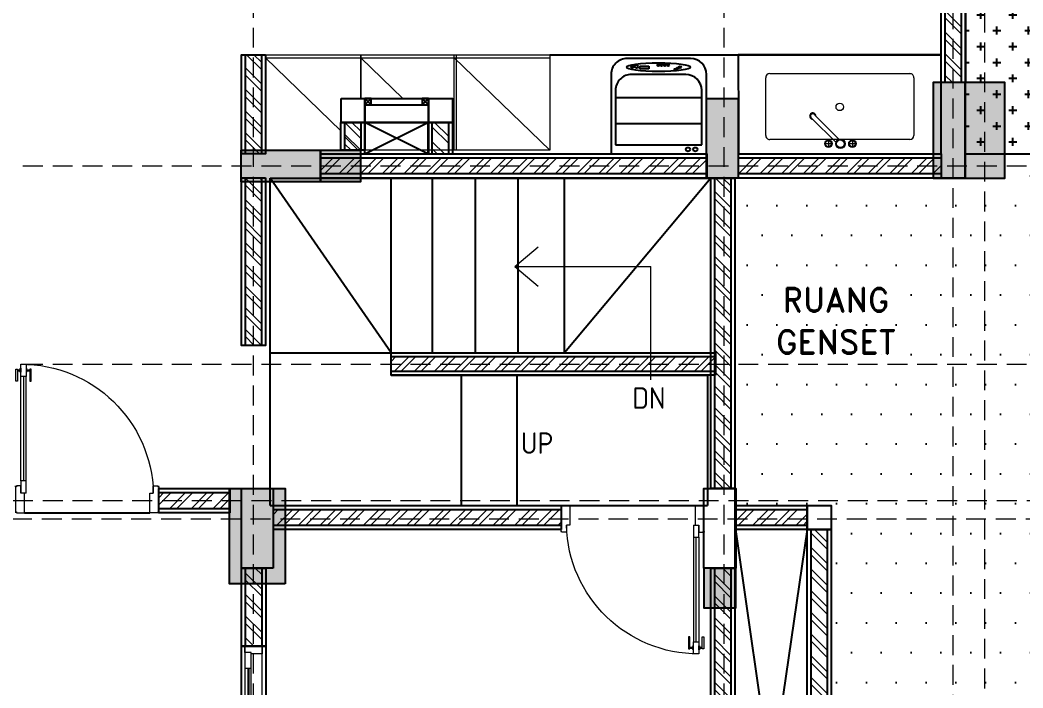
# Model space of a CAD drawing. Header units: millimetres. Extents: x 18 to 174501, y 22 to 24571.
# Drawn here: x 11782 to 18089, y 11965 to 16167 of the extents above; entities that cross this region are included whole.
import ezdxf
from ezdxf.enums import TextEntityAlignment as Align

# ---------------------------------------------------------------- set-up
doc = ezdxf.new("R2010")
doc.units = ezdxf.units.MM
doc.header["$MEASUREMENT"] = 0
for name, pattern in [('DASHED2', [0.375, 0.25, -0.125]), ('HIDDEN2', [0.1875, 0.125, -0.0625]), ('SLD-Solid', [0])]:
    doc.linetypes.add(name, pattern=pattern)
for name, color, linetype, lineweight in [('8', 8, 'Continuous', 5), ('AS', 8, 'HIDDEN2', 5), ('DOOR OPENING', 4, 'SLD-Solid', 5), ('FURNITURE', 25, 'Continuous', 5), ('HATCH', 8, 'Continuous', 5), ('LEGEND', 1, 'DASHED2', 50)]:
    doc.layers.add(name, color=color, linetype=linetype, lineweight=lineweight)
doc.layers.add('tampak', color=7, linetype='Continuous')
doc.layers.add('WALL', color=255, linetype='Continuous')
doc.styles.add('0010-WKA13-TEXT', font='isocp.shx', dxfattribs={"height": 15})
doc.styles.add('HAND', font='ROMAND.SHX', dxfattribs={"width": 0.8, "height": 250})

# ---------------------------------------------------------------- blocks, each defined once
blk = doc.blocks.new('*U84')
at = {"layer": 'HATCH'}
h = blk.add_hatch(dxfattribs=at)
h.set_pattern_fill('ANSI32', color=0, scale=10)
h.set_pattern_definition([(45, (1340.19, -10567.46), (-67.3519, 67.3519), []), (45, (1385.095, -10567.46), (-67.3519, 67.3519), [])])
h.paths.add_polyline_path([(8519.8, -50), (8519.8, 50), (8077.6, 50), (8077.6, -50)])
at = {"layer": 'WALL', "color": 0}
for points in [[(8077.6, 75), (8519.8, 75), (8519.8, -75), (8077.6, -75)], [(8077.6, 50), (8519.8, 50), (8519.8, -50), (8077.6, -50)]]:
    blk.add_lwpolyline(points, close=True, dxfattribs=at)
blk = doc.blocks.new('*U83')
at = {"layer": 'HATCH'}
h = blk.add_hatch(dxfattribs=at)
h.set_pattern_fill('ANSI32', color=0, scale=10)
h.set_pattern_definition([(45, (-18325.47, -10567.46), (-67.3519, 67.3519), []), (45, (-18280.57, -10567.46), (-67.3519, 67.3519), [])])
h.paths.add_polyline_path([(-2056.6, 50), (-2056.6, -50), (-1011.7, -50), (-1011.7, 50)])
at = {"layer": 'WALL', "color": 0}
for points in [[(-2056.6, 75), (-1011.7, 75), (-1011.7, -75), (-2056.6, -75)], [(-2056.6, 50), (-1011.7, 50), (-1011.7, -50), (-2056.6, -50)]]:
    blk.add_lwpolyline(points, close=True, dxfattribs=at)
blk = doc.blocks.new('*U20')
at = {"layer": 'HATCH'}
h = blk.add_hatch(dxfattribs=at)
h.set_pattern_fill('ANSI32', color=0, scale=10)
h.set_pattern_definition([(45, (-3889.16, -10567.46), (-67.3519, 67.3519), []), (45, (-3844.26, -10567.46), (-67.3519, 67.3519), [])])
h.paths.add_polyline_path([(6315.4, -50), (6315.4, 50), (5052.6, 50), (5052.6, -50)])
at = {"layer": 'WALL', "color": 0}
for points in [[(5052.6, 75), (6315.4, 75), (6315.4, -75), (5052.6, -75)], [(5052.6, 50), (6315.4, 50), (6315.4, -50), (5052.6, -50)]]:
    blk.add_lwpolyline(points, close=True, dxfattribs=at)
blk = doc.blocks.new('*U46')
at = {"layer": 'HATCH'}
h = blk.add_hatch(dxfattribs=at)
h.set_pattern_fill('ANSI32', color=0, scale=10)
h.set_pattern_definition([(45, (1375.64, -10567.46), (-67.3519, 67.3519), []), (45, (1420.54, -10567.46), (-67.3519, 67.3519), [])])
h.paths.add_polyline_path([(9212.2, -50), (9212.2, 50), (7420.6, 50), (7420.6, -50)])
at = {"layer": 'WALL', "color": 0}
for points in [[(7420.6, 75), (9212.2, 75), (9212.2, -75), (7420.6, -75)], [(7420.6, 50), (9212.2, 50), (9212.2, -50), (7420.6, -50)]]:
    blk.add_lwpolyline(points, close=True, dxfattribs=at)
blk = doc.blocks.new('*U22')
at = {"layer": 'HATCH'}
h = blk.add_hatch(dxfattribs=at)
h.set_pattern_fill('ANSI32', color=0, scale=10)
h.set_pattern_definition([(45, (-20087.24, -10567.46), (-67.3519, 67.3519), []), (45, (-20042.34, -10567.46), (-67.3519, 67.3519), [])])
h.paths.add_polyline_path([(-3382.4, 50), (-3382.4, -50), (-1447.7, -50), (-1447.7, 50)])
at = {"layer": 'WALL', "color": 0}
for points in [[(-3382.4, 75), (-1447.7, 75), (-1447.7, -75), (-3382.4, -75)], [(-3382.4, 50), (-1447.7, 50), (-1447.7, -50), (-3382.4, -50)]]:
    blk.add_lwpolyline(points, close=True, dxfattribs=at)
blk = doc.blocks.new('*U80')
at = {"layer": 'HATCH'}
h = blk.add_hatch(dxfattribs=at)
h.set_pattern_fill('ANSI32', color=0, scale=10)
h.set_pattern_definition([(45, (-16183.03, -10567.46), (-67.3519, 67.3519), []), (45, (-16138.12, -10567.46), (-67.3519, 67.3519), [])])
h.paths.add_polyline_path([(-772.1, 50), (-772.1, -50), (-153.8, -50), (-153.8, 50)])
at = {"layer": 'WALL', "color": 0}
for points in [[(-772.1, 75), (-153.8, 75), (-153.8, -75), (-772.1, -75)], [(-772.1, 50), (-153.8, 50), (-153.8, -50), (-772.1, -50)]]:
    blk.add_lwpolyline(points, close=True, dxfattribs=at)
blk = doc.blocks.new('*U21')
at = {"layer": 'HATCH'}
h = blk.add_hatch(dxfattribs=at)
h.set_pattern_fill('ANSI32', color=0, scale=10)
h.set_pattern_definition([(45, (-2748.79, -10567.46), (-67.3519, 67.3519), []), (45, (-2703.89, -10567.46), (-67.3519, 67.3519), [])])
h.paths.add_polyline_path([(7455.7, -50), (7455.7, 50), (5052.6, 50), (5052.6, -50)])
at = {"layer": 'WALL', "color": 0}
for points in [[(5052.6, 75), (7455.7, 75), (7455.7, -75), (5052.6, -75)], [(5052.6, 50), (7455.7, 50), (7455.7, -50), (5052.6, -50)]]:
    blk.add_lwpolyline(points, close=True, dxfattribs=at)
blk = doc.blocks.new('*U24')
at = {"layer": 'HATCH'}
h = blk.add_hatch(dxfattribs=at)
h.set_pattern_fill('ANSI32', color=0, scale=10)
h.set_pattern_definition([(45, (-19856.94, -10567.46), (-67.35192, 67.35192), []), (45, (-19812.04, -10567.46), (-67.35192, 67.35192), [])])
h.paths.add_polyline_path([(-3804.2, 50), (-3804.2, -50), (-795.6, -50), (-795.6, 50)])
at = {"layer": 'WALL', "color": 0}
for points in [[(-3804.2, 75), (-795.6, 75), (-795.6, -75), (-3804.2, -75)], [(-3804.2, 50), (-795.6, 50), (-795.6, -50), (-3804.2, -50)]]:
    blk.add_lwpolyline(points, close=True, dxfattribs=at)
blk = doc.blocks.new('dddssaa')
for points in [[(549.871, 57.127), (549.871, 56.847), (549.926, 56.847), (549.926, 56.687), (550.046, 56.687), (550.046, 56.847), (550.086, 56.847), (550.086, 57.127), (549.871, 57.127)], [(550.086, 56.847), (550.446, 56.847)], [(553.307, 56.847), (553.707, 56.847)], [(550.086, 56.687), (550.446, 56.687)]]:
    blk.add_lwpolyline(points)
at = {"layer": 'DOOR OPENING', "linetype": 'Continuous'}
for p, q in [((546.106, 57.127), (546.106, 56.687)), ((553.867, 57.127), (553.867, 56.687))]:
    blk.add_line(p, q, dxfattribs=at)
at = {"layer": 'DOOR OPENING', "linetype": 'Continuous', "transparency": 33554687}
for p, q in [((546.106, 56.687), (546.106, 56.847)), ((549.926, 56.847), (546.266, 56.847)), ((546.666, 56.687), (546.666, 56.847)), ((549.526, 56.687), (549.526, 56.847)), ((549.926, 56.687), (549.926, 56.847)), ((550.046, 56.687), (550.046, 56.847)), ((550.446, 56.687), (550.446, 56.847)), ((553.307, 56.847), (550.446, 56.847)), ((553.307, 56.687), (553.307, 56.847)), ((553.867, 56.687), (553.867, 56.847)), ((546.266, 56.687), (546.666, 56.687)), ((553.707, 56.687), (553.307, 56.687))]:
    blk.add_line(p, q, dxfattribs=at)
at = {"layer": 'DOOR OPENING', "linetype": 'Continuous'}
for points in [[(546.306, 56.847), (546.266, 56.847), (546.266, 56.687), (546.126, 56.687), (546.126, 56.707), (546.106, 56.707), (546.106, 57.107), (546.126, 57.107), (546.126, 57.127), (546.306, 57.127)], [(553.667, 56.847), (553.707, 56.847), (553.707, 56.687), (553.847, 56.687), (553.847, 56.707), (553.867, 56.707), (553.867, 57.107), (553.847, 57.107), (553.847, 57.127), (553.667, 57.127)]]:
    blk.add_lwpolyline(points, close=True, dxfattribs=at)
at = {"layer": 'DOOR OPENING', "linetype": 'Continuous', "transparency": 33554687}
for points in [[(550.086, 56.847), (550.086, 57.127), (546.106, 57.127), (546.106, 56.687), (550.086, 56.687), (550.086, 56.687)], [(549.871, 56.847), (549.871, 57.127), (553.867, 57.127), (553.867, 56.687), (549.886, 56.687), (549.886, 56.687)]]:
    blk.add_lwpolyline(points, dxfattribs=at)
for points in [[(546.666, 56.767), (546.666, 56.79), (549.526, 56.79), (549.526, 56.767)], [(550.446, 56.767), (550.446, 56.79), (553.307, 56.79), (553.307, 56.767)]]:
    blk.add_lwpolyline(points, close=True, dxfattribs=at)
blk = doc.blocks.new('*U37')
at = {"layer": 'HATCH'}
h = blk.add_hatch(dxfattribs=at)
h.set_pattern_fill('ANSI32', color=0, scale=10)
h.set_pattern_definition([(45, (-16001.25, -10567.46), (-67.3519, 67.3519), []), (45, (-15956.35, -10567.46), (-67.3519, 67.3519), [])])
h.paths.add_polyline_path([(-615.1, 50), (-615.1, -50), (-129, -50), (-129, 50)])
at = {"layer": 'WALL', "color": 0}
for points in [[(-615.1, 75), (-129, 75), (-129, -75), (-615.1, -75)], [(-615.1, 50), (-129, 50), (-129, -50), (-615.1, -50)]]:
    blk.add_lwpolyline(points, close=True, dxfattribs=at)
blk = doc.blocks.new('*U144')
at = {"layer": 'HATCH'}
h = blk.add_hatch(dxfattribs=at)
h.set_pattern_fill('ANSI32', color=0, scale=10)
h.set_pattern_definition([(45, (-20898.64, -10567.46), (-67.3519, 67.3519), []), (45, (-20853.74, -10567.46), (-67.3519, 67.3519), [])])
h.paths.add_polyline_path([(-3086.8, 50), (-3086.8, -50), (-2554.7, -50), (-2554.7, 50)])
at = {"layer": 'WALL', "color": 0}
for points in [[(-3086.8, 75), (-2554.7, 75), (-2554.7, -75), (-3086.8, -75)], [(-3086.8, 50), (-2554.7, 50), (-2554.7, -50), (-3086.8, -50)]]:
    blk.add_lwpolyline(points, close=True, dxfattribs=at)
blk = doc.blocks.new('sasaasas')
at = {"layer": '8', "transparency": 33554687}
for p, q in [((1833447.7, 56528.2), (1833548.3, 56625.4)), ((1833548.3, 56451.2), (1833548.3, 56625.4)), ((1834135.8, 56045.4), (1834735.8, 56625.4)), ((1834148.3, 56025.4), (1834148.3, 56625.4)), ((1834735.8, 56025.4), (1834735.8, 56625.4)), ((1832948.3, 56045.4), (1833422.5, 56503.8)), ((1833548.3, 56025.4), (1833548.3, 56301.2)), ((1833548.3, 56045.4), (1833812.9, 56301.2)), ((1832948.3, 56045.4), (1833387.1, 56045.4)), ((1832948.3, 56045.4), (1833548.3, 56045.4)), ((1832948.3, 56025.4), (1833548.3, 56025.4)), ((1832948.3, 56025.4), (1833387.1, 56025.4)), ((1832948.3, 56025.4), (1833548.3, 56025.4)), ((1833548.3, 56045.4), (1833987.1, 56045.4)), ((1833548.3, 56045.4), (1834148.3, 56045.4)), ((1833548.3, 56025.4), (1834148.3, 56025.4)), ((1833548.3, 56025.4), (1833987.1, 56025.4)), ((1833548.3, 56025.4), (1834148.3, 56025.4)), ((1834135.8, 56045.4), (1834574.6, 56045.4)), ((1834135.8, 56045.4), (1834735.8, 56045.4)), ((1834135.8, 56025.4), (1834735.8, 56025.4)), ((1834135.8, 56025.4), (1834574.6, 56025.4)), ((1834135.8, 56025.4), (1834735.8, 56025.4))]:
    blk.add_line(p, q, dxfattribs=at)
for points in [[(1833548.3, 56625.4), (1833548.3, 56625.4), (1832948.3, 56625.4), (1832948.3, 56025.4), (1833548.3, 56025.4), (1833548.3, 56301.2)], [(1833548.3, 56301.2), (1833548.3, 56025.4), (1834148.3, 56025.4), (1834148.3, 56625.4), (1833548.3, 56625.4), (1833548.3, 56451.2)]]:
    blk.add_lwpolyline(points, dxfattribs=at)
blk.add_lwpolyline([(1834735.8, 56625.4), (1834135.8, 56625.4), (1834135.8, 56025.4), (1834735.8, 56025.4)], close=True, dxfattribs=at)
blk = doc.blocks.new('10')
for p, q in [((498.9, 7328.1), (498.9, 6828.1)), ((1098.9, 7328.1), (498.9, 7328.1)), ((1098.9, 6828.1), (1098.9, 7328.1)), ((1070.8, 7270.1), (529.1, 7270.1)), ((529.1, 7270.1), (529.1, 6928.1)), ((1070.8, 6928.1), (1070.8, 7270.1)), ((529.1, 7137.9), (1070.8, 7137.9)), ((529.1, 6976.1), (1070.8, 6976.1)), ((629.1, 6828.1), (970.8, 6828.1)), ((861.8, 6793.4), (917.8, 6793.4)), ((861.8, 6776), (861.8, 6793.4)), ((917.8, 6776), (861.8, 6776)), ((917.8, 6793.4), (917.8, 6776)), ((598.9, 6728.1), (998.9, 6728.1))]:
    blk.add_line(p, q)
for centre, radius in [((569.2, 7299.7), 13), ((615.4, 7299.7), 13), ((665.7, 6782), 6.67), ((683, 6790), 4.67), ((697.7, 6796), 3.33), ((739, 6770), 6), ((760.4, 6770), 6), ((781.7, 6770), 6), ((801.7, 6770), 6), ((939.8, 6778), 10), ((964.5, 6779.4), 7.33)]:
    blk.add_circle(centre, radius)
for centre, start, end in [((629.1, 6928.1), 180, 270), ((970.8, 6928.1), 270, 0), ((598.9, 6828.1), 180, 270), ((998.9, 6828.1), 270, 0)]:
    blk.add_arc(centre, 100, start, end)
blk.add_ellipse((800.8, 6782.5), major_axis=(202, 0), ratio=0.137115)
blk = doc.blocks.new('KUSEN PINTU')
at = {"layer": 'DOOR OPENING', "linetype": 'Continuous', "transparency": 33554687}
for p, q in [((-30, 110), (-30, 150)), ((-30, 150), (-5, 150)), ((-5, 150), (-5, 145)), ((-5, 145), (0, 145)), ((0, 145), (0, 5)), ((-50, 110), (-30, 110)), ((-50, 0), (-50, 110)), ((-5, 0), (-50, 0)), ((0, 5), (-5, 5)), ((-5, 5), (-5, 0))]:
    blk.add_line(p, q, dxfattribs=at)
at = {"layer": 'DOOR OPENING', "linetype": 'Continuous', "ltscale": 10, "transparency": 33554687}
for p, q in [((0, 145), (0, 150)), ((0, 5), (0, 0))]:
    blk.add_line(p, q, dxfattribs=at)
blk = doc.blocks.new('A$C3020dce1')
at = {"layer": 'DOOR OPENING', "linetype": 'Continuous', "transparency": 33554687}
for p, q in [((110, 59.6), (110, 30)), ((110, 59.6), (177.8, 59.6)), ((177.8, 59.6), (177.8, 30)), ((734.5, 79.4), (734.5, 87.8)), ((734.5, 87.8), (802.3, 87.8)), ((802.3, 79.4), (734.5, 79.4)), ((830, 59.6), (762.2, 59.6)), ((762.2, 59.6), (762.2, 30)), ((784.8, 59.6), (784.8, 61.9)), ((807.4, 59.6), (784.8, 59.6)), ((786.5, 63.5), (805.7, 63.5)), ((802.3, 87.8), (802.3, 79.4)), ((807.4, 61.9), (807.4, 59.6)), ((830, 30), (830, 59.6)), ((177.8, 30), (110, 30)), ((802.3, 10.3), (734.5, 10.3)), ((734.5, 10.3), (734.5, 1.8)), ((734.5, 1.8), (802.3, 1.8)), ((762.2, 30), (830, 30)), ((807.4, 30), (784.8, 30)), ((784.8, 30), (784.8, 27.8)), ((786.5, 26.1), (805.7, 26.1)), ((802.3, 1.8), (802.3, 10.3)), ((807.4, 27.8), (807.4, 30))]:
    blk.add_line(p, q, dxfattribs=at)
at = {"layer": 'DOOR OPENING', "linetype": 'Continuous', "ltscale": 10, "transparency": 33554687}
for p, q in [((177.8, 59.6), (762.2, 59.6)), ((793.1, 63.5), (793.1, 79.4)), ((799.1, 63.5), (799.1, 79.4)), ((762.2, 44.8), (177.8, 44.8)), ((177.8, 30), (762.2, 30)), ((793.1, 10.3), (793.1, 26.1)), ((799.1, 10.3), (799.1, 26.1))]:
    blk.add_line(p, q, dxfattribs=at)
at = {"layer": 'DOOR OPENING', "transparency": 33554687}
blk.add_line((110, 30), (150, 30), dxfattribs=at)
at = {"layer": 'DOOR OPENING', "color": 8, "ltscale": 2, "transparency": 33554687}
blk.add_arc((92.7, 32.9), 737.3, 359.775, 88.6553, dxfattribs=at)
at = {"layer": 'DOOR OPENING', "linetype": 'Continuous', "transparency": 33554687}
for centre, start, end in [((786.5, 61.9), 90, 180), ((805.7, 61.9), 360, 90), ((786.5, 27.8), 180, 270), ((805.7, 27.8), 270, 0)]:
    blk.add_arc(centre, 1.69, start, end, dxfattribs=at)
at = {"layer": 'DOOR OPENING', "linetype": 'Continuous', "transparency": 33554687, "xscale": -1, "rotation": 270}
blk.add_blockref('KUSEN PINTU', (0, 800), dxfattribs=at)
at = {"layer": 'DOOR OPENING', "linetype": 'Continuous', "transparency": 33554687, "rotation": 270}
blk.add_blockref('KUSEN PINTU', (0, 0), dxfattribs=at)
blk = doc.blocks.new('SDFDSAA')
for p, q in [((35128.1, 25336), (35128.1, 27396)), ((35888.1, 26156), (35888.1, 26296)), ((36328.1, 26156), (36328.1, 25336)), ((36678.1, 26156), (36678.1, 25336)), ((37878.1, 26156), (37878.1, 25336))]:
    blk.add_line(p, q)
for points in [[(35128.1, 27396), (37898.1, 27396)], [(35888.1, 26296), (35128.1, 27396)], [(35888.1, 26296), (35888.1, 27396)], [(36148.1, 26296), (36148.1, 27396)], [(36418.1, 26296), (36418.1, 27396)], [(36688.1, 26296), (36688.1, 27396)], [(36978.1, 26296), (36978.1, 27396)], [(37898.1, 27396), (36978.1, 26296)], [(37898.1, 26296), (37898.1, 27396)], [(35128.1, 26296), (37898.1, 26296)], [(35888.1, 26156), (37878.1, 26156)], [(35128.1, 25336), (37878.1, 25336)]]:
    blk.add_lwpolyline(points)
blk = doc.blocks.new('*U44')
at = {"layer": 'HATCH'}
h = blk.add_hatch(dxfattribs=at)
h.set_pattern_fill('ANSI32', color=0, scale=10)
h.set_pattern_definition([(45, (-3395.93, -10567.46), (-67.3519, 67.3519), []), (45, (-3351.03, -10567.46), (-67.3519, 67.3519), [])])
h.paths.add_polyline_path([(7023.5, -50), (7023.5, 50), (4837.8, 50), (4837.8, -50)])
at = {"layer": 'WALL', "color": 0}
for points in [[(4837.8, 75), (7023.5, 75), (7023.5, -75), (4837.8, -75)], [(4837.8, 50), (7023.5, 50), (7023.5, -50), (4837.8, -50)]]:
    blk.add_lwpolyline(points, close=True, dxfattribs=at)
blk = doc.blocks.new('OUTDOOR')
at = {"layer": 'tampak', "transparency": 33554687}
h = blk.add_hatch(dxfattribs=at)
h.set_pattern_fill('CROSS', scale=400)
h.paths.add_polyline_path([(1833117.6, 62258.3), (1829017.6, 62258.3), (1829017.6, 55399.8), (1833117.6, 55399.8)])
h = blk.add_hatch(dxfattribs=at)
h.set_pattern_fill('DOTS', scale=3000)
h.set_pattern_definition([(0, (2854.53, 0), (93.75, 187.5), [0, -187.5])])
h.paths.add_polyline_path([(1832617.6, 55399.8), (1829266.1, 55399.8), (1829266.1, 55248.3), (1829016.1, 55248.3), (1827567.6, 55248.3), (1827567.6, 53294.8), (1827573.6, 53294.8), (1827573.6, 53188.3), (1828173.6, 53188.3), (1828173.6, 49758.3), (1828023.6, 49758), (1828023.6, 49756.9), (1827567.6, 49756.9), (1827567.6, 44386.9), (1833117.6, 44386.9), (1833054.5, 44637.2), (1832872.1, 44637.2), (1832872.2, 44636.5), (1832871.6, 44637.2), (1832617.6, 44637.2)])
h.paths.add_polyline_path([(1827766, 54105.9), (1828642.3, 54105.9), (1828642.3, 54329.5), (1827766, 54329.5)], flags=24)
h.paths.add_polyline_path([(1827819.2, 54370.2), (1828589.1, 54370.2), (1828589.1, 54593.7), (1827819.2, 54593.7)], flags=24)
for points in [[(1829017.6, 62258.3), (1829017.6, 55248.3), (1827567.6, 55248.3), (1827567.6, 44386.9), (1833117.6, 44386.9)], [(1829016.1, 55399.8), (1833117.6, 55399.8)], [(1827573.6, 53188.3), (1828173.6, 53188.3), (1828173.6, 49758.3), (1827567.6, 49756.9)]]:
    blk.add_lwpolyline(points)
blk = doc.blocks.new('*U94')
at = {"layer": 'HATCH'}
h = blk.add_hatch(dxfattribs=at)
h.set_pattern_fill('ANSI32', color=0, scale=10)
h.set_pattern_definition([(45, (2721.55, -10567.46), (-67.3519, 67.3519), []), (45, (2766.45, -10567.46), (-67.3519, 67.3519), [])])
h.paths.add_polyline_path([(9212.2, -50), (9212.2, 50), (8766.5, 50), (8766.5, -50)])
at = {"layer": 'WALL', "color": 0}
for points in [[(8766.5, 75), (9212.2, 75), (9212.2, -75), (8766.5, -75)], [(8766.5, 50), (9212.2, 50), (9212.2, -50), (8766.5, -50)]]:
    blk.add_lwpolyline(points, close=True, dxfattribs=at)
blk = doc.blocks.new('*U95')
at = {"layer": 'HATCH'}
h = blk.add_hatch(dxfattribs=at)
h.set_pattern_fill('ANSI32', color=0, scale=10)
h.set_pattern_definition([(45, (5371.4, -10567.46), (-67.3519, 67.3519), []), (45, (5416.3, -10567.46), (-67.3519, 67.3519), [])])
h.paths.add_polyline_path([(11863.5, -50), (11863.5, 50), (8765.1, 50), (8765.1, -50)])
at = {"layer": 'WALL', "color": 0}
for points in [[(8765.1, 75), (11863.5, 75), (11863.5, -75), (8765.1, -75)], [(8765.1, 50), (11863.5, 50), (11863.5, -50), (8765.1, -50)]]:
    blk.add_lwpolyline(points, close=True, dxfattribs=at)
blk = doc.blocks.new('KOLOM')
at = {"layer": 'tampak', "transparency": 33554687}
h = blk.add_hatch(color=5, dxfattribs=at)
h.dxf.hatch_style = 1
h.paths.add_polyline_path([(1768833.5, 62259.8), (1768757.8, 62259.8), (1768757.8, 62108.4), (1768833.5, 62108.3)])
h.paths.add_polyline_path([(1768833.5, 62108.3), (1768757.8, 62108.4), (1768757.8, 62009.8), (1768833.5, 62009.8)])
h.paths.add_polyline_path([(1769507.8, 62259.8), (1769259.3, 62259.8), (1769257.8, 62259.8), (1769257.8, 62009.8), (1769507.8, 62009.8)])
h.paths.add_polyline_path([(1771734.3, 62108.3), (1771484.3, 62108.3), (1771484.3, 62058.3), (1771734.3, 62058.3)])
h.paths.add_polyline_path([(1771734.3, 62258.3), (1771484.3, 62258.3), (1771484.3, 62234.5), (1771734.3, 62234.5)])
h.paths.add_polyline_path([(1771734.3, 62234.5), (1771484.3, 62234.5), (1771484.3, 62133.6), (1771734.3, 62133.6)])
h.paths.add_polyline_path([(1772484.3, 62258.3), (1772234.3, 62258.3), (1772234.3, 62058.3), (1772484.3, 62058.3)])
h.paths.add_polyline_path([(1774744.3, 62258.3), (1774494.3, 62258.3), (1774494.3, 62058.3), (1774744.3, 62058.3)])
h.paths.add_polyline_path([(1776770.7, 62258.3), (1776522.2, 62258.3), (1776522.2, 62108.3), (1776520.7, 62108.3), (1776520.7, 61658.3), (1776770.7, 61658.3)])
h.paths.add_polyline_path([(1776770.7, 59416.9), (1776520.7, 59416.9), (1776520.7, 58816.9), (1776770.7, 58816.9)])
h.paths.add_polyline_path([(1776770.7, 58203.2), (1776520.7, 58203.2), (1776520.7, 57603.2), (1776770.7, 57603.2)])
h.paths.add_polyline_path([(1776770.7, 55848.3), (1776520.7, 55848.3), (1776520.7, 55248.3), (1776770.7, 55248.3)])
h.paths.add_polyline_path([(1775119.3, 60259.8), (1774919.3, 60259.8), (1774919.3, 60009.8), (1775119.3, 60009.8)])
h.paths.add_polyline_path([(1775070.7, 58416.9), (1774870.7, 58416.9), (1774870.7, 58166.9), (1775070.7, 58166.9)])
h.paths.add_polyline_path([(1772082.1, 60259.8), (1771882.1, 60259.8), (1771882.1, 60009.8), (1772082.1, 60009.8)])
h.paths.add_polyline_path([(1771559.3, 57866.9), (1771309.3, 57866.9), (1771309.3, 57666.9), (1771559.3, 57666.9)])
h.paths.add_polyline_path([(1768909.3, 60259.8), (1768732.1, 60259.8), (1768732.1, 60009.8), (1768909.3, 60009.8)])
h.paths.add_polyline_path([(1767157.8, 60259.8), (1767004.9, 60259.8), (1767004.9, 60009.8), (1767157.8, 60009.8)])
h.paths.add_polyline_path([(1767156.4, 55849.1), (1767004.9, 55849.1), (1767004.9, 55599.1), (1767156.4, 55599.1)])
h.paths.add_polyline_path([(1771969.3, 53294.5), (1771894.3, 53294.5), (1771894.3, 52694.8), (1772244.3, 52694.8), (1772244.3, 53294.5), (1772169.3, 53294.5), (1772169.3, 52794.8), (1771969.3, 52794.8)])
h.paths.add_polyline_path([(1775078.3, 52794.8), (1774878.3, 52794.8), (1774878.3, 52544.8), (1775078.3, 52544.8)])
h.paths.add_polyline_path([(1767157.8, 53544.8), (1767004.9, 53544.8), (1767004.9, 53294.8), (1767157.8, 53294.8)])
h.paths.add_polyline_path([(1767156.4, 50006.9), (1767004.9, 50006.9), (1767004.9, 49756.9), (1767156.4, 49756.9)])
h.paths.add_polyline_path([(1772120.7, 50006.9), (1771970.7, 50006.9), (1771970.7, 49756.9), (1772120.7, 49756.9)])
h.paths.add_polyline_path([(1775070.7, 50006.9), (1774920.7, 50006.9), (1774920.7, 49756.9), (1775070.7, 49756.9)])
h = blk.add_hatch(color=7, dxfattribs=at)
h.dxf.hatch_style = 1
h.paths.add_polyline_path([(1775070.7, 49756.9), (1774920.7, 49756.9), (1774920.7, 49156.9), (1775070.7, 49156.9)])
h.paths.add_polyline_path([(1767157.8, 49756.9), (1767007.8, 49756.9), (1767007.8, 49156.9), (1767157.8, 49156.9)])
h.paths.add_polyline_path([(1772169.3, 53188.3), (1772150.7, 53188.3), (1772150.7, 53294.5), (1771969.3, 53294.5), (1771969.3, 52794.8), (1772169.3, 52794.8)])
h.paths.add_polyline_path([(1772169.3, 53294.5), (1772150.7, 53294.5), (1772150.7, 53188.3), (1772169.3, 53188.3)], flags=17)
h.paths.add_polyline_path([(1775078.3, 53294.8), (1774900.7, 53294.8), (1774900.7, 53188.3), (1774879.7, 53188.3), (1774879.7, 53182.7), (1774879.7, 53025.2), (1774879.7, 53019.6), (1774878.3, 52794.8), (1775078.3, 52794.8)], flags=17)
h.paths.add_polyline_path([(1775078.3, 53294.8), (1774900.7, 53294.8), (1774900.7, 53188.3), (1774879.7, 53188.3), (1774879.7, 53182.7), (1774879.7, 53025.2), (1774878.3, 53025.2), (1774878.3, 52794.8), (1775078.3, 52794.8)], flags=17)
h.paths.add_polyline_path([(1774900.7, 53294.8), (1774878.3, 53294.8), (1774878.3, 53188.3), (1774900.7, 53188.3)], flags=0)
h.paths.add_polyline_path([(1767157.8, 53294.8), (1767006.4, 53294.8), (1767006.4, 52794.8), (1767157.8, 52794.8)])
h.paths.add_polyline_path([(1767156.4, 55599.1), (1767006.4, 55599.1), (1767006.4, 55049.1), (1767156.4, 55049.1)])
h.paths.add_polyline_path([(1772467.8, 55424.1), (1771967.8, 55424.1), (1771967.8, 55224.1), (1772467.8, 55224.1)])
h.paths.add_polyline_path([(1775094.3, 55748.3), (1774894.3, 55748.3), (1774894.3, 55248.3), (1775094.3, 55248.3)])
h.paths.add_polyline_path([(1776520.7, 55848.3), (1776320.7, 55848.3), (1776320.7, 55248.3), (1776520.7, 55248.3)])
h.paths.add_polyline_path([(1776520.7, 58203.2), (1776520.7, 58216.9), (1776320.7, 58216.9), (1776320.7, 57616.9), (1776520.7, 57616.9)])
h.paths.add_polyline_path([(1767157.8, 60009.8), (1767004.9, 60009.8), (1767004.9, 59559.8), (1767157.8, 59559.8)])
h.paths.add_polyline_path([(1768909.3, 60009.8), (1768732.1, 60009.8), (1768732.1, 59509.8), (1768909.3, 59509.8)])
h.paths.add_polyline_path([(1772082.1, 60009.8), (1771882.1, 60009.8), (1771882.1, 59509.8), (1772082.1, 59509.8)])
h.paths.add_polyline_path([(1776520.7, 62108.3), (1776372.2, 62108.3), (1776372.2, 62258.3), (1776320.7, 62258.3), (1776320.7, 61658.3), (1776520.7, 61658.3)])
h.paths.add_polyline_path([(1776520.7, 62258.3), (1776372.2, 62258.3), (1776372.2, 62108.3), (1776520.7, 62108.3)], flags=17)
h.paths.add_polyline_path([(1775244.3, 62258.3), (1774744.3, 62258.3), (1774744.3, 62058.3), (1775244.3, 62058.3)])
h.paths.add_polyline_path([(1772234.3, 62258.3), (1771734.3, 62258.3), (1771734.3, 62058.3), (1772234.3, 62058.3)])
h.paths.add_polyline_path([(1769507.8, 62009.8), (1769257.8, 62009.8)])
h = blk.add_hatch(color=5, dxfattribs=at)
h.dxf.hatch_style = 1
h.paths.add_polyline_path([(1772717.8, 55424.1), (1772467.8, 55424.1), (1772467.8, 55224.1), (1772717.8, 55224.1)])
for points in [[(1776520.7, 55848.3), (1776320.7, 55848.3), (1776320.7, 55248.3), (1776520.7, 55248.3), (1776520.7, 55848.3)], [(1776520.7, 55848.3), (1776520.7, 55248.3), (1776770.7, 55248.3), (1776770.7, 55848.3), (1776520.7, 55848.3)], [(1774894.3, 55748.3), (1775094.3, 55748.3), (1775094.3, 55248.3), (1774894.3, 55248.3), (1774894.3, 55748.3)], [(1772467.8, 55424.1), (1772467.8, 55224.1), (1771967.8, 55224.1), (1771967.8, 55424.1), (1772467.8, 55424.1)], [(1772169.3, 52794.8), (1771969.3, 52794.8), (1771969.3, 53294.8), (1772169.3, 53294.8), (1772169.3, 52794.8)], [(1775078.3, 52794.8), (1774878.3, 52794.8), (1774878.3, 53294.8), (1775078.3, 53294.8), (1775078.3, 52794.8)], [(1775078.3, 52794.8), (1774878.3, 52794.8), (1774878.3, 52544.8), (1775078.3, 52544.8), (1775078.3, 52794.8)]]:
    blk.add_lwpolyline(points)
for points in [[(1772717.8, 55424.1), (1772717.8, 55224.1), (1772467.8, 55224.1), (1772467.8, 55424.1)], [(1772244.3, 52694.8), (1771894.3, 52694.8), (1771894.3, 53294.5), (1772244.3, 53294.5)]]:
    blk.add_lwpolyline(points, close=True)
blk = doc.blocks.new('*U112')
at = {"layer": 'HATCH'}
h = blk.add_hatch(dxfattribs=at)
h.set_pattern_fill('ANSI32', color=0, scale=10)
h.set_pattern_definition([(45, (-12197.17, -10567.46), (-67.3519, 67.3519), []), (45, (-12152.27, -10567.46), (-67.3519, 67.3519), [])])
h.paths.add_polyline_path([(1443, 50), (1443, -50), (1617, -50), (1617, 50)])
at = {"layer": 'WALL', "color": 0}
for points in [[(1443, 75), (1617, 75), (1617, -75), (1443, -75)], [(1443, 50), (1617, 50), (1617, -50), (1443, -50)]]:
    blk.add_lwpolyline(points, close=True, dxfattribs=at)
blk = doc.blocks.new('*U113')
at = {"layer": 'HATCH'}
h = blk.add_hatch(dxfattribs=at)
h.set_pattern_fill('ANSI32', color=0, scale=10)
h.set_pattern_definition([(45, (-12173.13, -10567.46), (-67.3519, 67.3519), []), (45, (-12128.23, -10567.46), (-67.3519, 67.3519), [])])
h.paths.add_polyline_path([(1443, 50), (1443, -50), (1641, -50), (1641, 50)])
at = {"layer": 'WALL', "color": 0}
for points in [[(1443, 75), (1641, 75), (1641, -75), (1443, -75)], [(1443, 50), (1641, 50), (1641, -50), (1443, -50)]]:
    blk.add_lwpolyline(points, close=True, dxfattribs=at)
blk = doc.blocks.new('GRID')
at = {"layer": 'AS', "ltscale": 1000}
for p, q in [((1821685.8, 42943.3), (1821685.8, 63784.8)), ((1824646.7, 42943.3), (1824646.7, 63784.8)), ((1826087.3, 43060.3), (1826087.3, 63784.8)), ((1826286.6, 42100.4), (1826286.6, 63784.8)), ((1814236, 55324.1), (1830263, 55324.1)), ((1814236, 54078.3), (1830263, 54078.3)), ((1814174, 53218.8), (1830263, 53218.8)), ((1813230.4, 53104), (1830263, 53104))]:
    blk.add_line(p, q, dxfattribs=at)
blk = doc.blocks.new('SINK PANTRY')
at = {"layer": 'FURNITURE', "linetype": 'Continuous', "ltscale": 0.5, "transparency": 33554687}
for p, q in [((207756.4, 177367.3), (207756.4, 178410.5)), ((207786.4, 178440.5), (208216.7, 178440.5)), ((208246.7, 178410.5), (208246.7, 177367.3)), ((207735.3, 177917.6), (207916.2, 178098.3)), ((207758, 177894.8), (207938, 178074.7)), ((207747.5, 177973), (207701.9, 177973)), ((207724.7, 177950.2), (207724.7, 177995.8)), ((207747.5, 177794.6), (207701.9, 177794.6)), ((207724.7, 177771.8), (207724.7, 177817.4)), ((208216.7, 177337.3), (207786.4, 177337.3))]:
    blk.add_line(p, q, dxfattribs=at)
for centre, radius in [((207724.7, 177973), 27.9), ((207724.7, 177973), 22.8), ((207724.7, 177884.3), 34.9), ((207724.7, 177884.3), 28.5), ((207999.1, 177888.9), 27.9), ((207724.7, 177794.6), 27.9), ((207724.7, 177794.6), 22.8)]:
    blk.add_circle(centre, radius, dxfattribs=at)
for centre, radius, start, end in [((207786.4, 178410.5), 30, 90, 180), ((208216.7, 178410.5), 30, 0, 90), ((207930.8, 178089.9), 23.3, 267.94631, 180.67506), ((207930.8, 178089.9), 16.9, 295.28325, 150.25587), ((207786.4, 177367.3), 30, 180, 220.81072), ((207786.4, 177367.3), 30, 180, 270), ((208216.7, 177367.3), 30, 270, 0)]:
    blk.add_arc(centre, radius, start, end, dxfattribs=at)

msp = doc.modelspace()

# ---------------------------------------------------------------- linework, layer by layer
for points in [[(15112.8, 15948.7), (17575.3, 15948.7)], [(16298.9, 15673), (16300.3, 15324.5), (17575.3, 15324.5), (17575.3, 15948.7), (16298.9, 15948.7), (16299.6, 15498.7)], [(13801, 15673), (13951, 15673), (13951, 15523), (13801, 15523), (13801, 15673)], [(13951, 15673), (14351, 15673), (14351, 15523), (13951, 15523), (13951, 15673)], [(13951, 15673), (13951, 15633), (13991, 15633), (13991, 15673), (13951, 15673)], [(13991, 15673), (13951, 15633)], [(13991, 15633), (13951, 15673)], [(14311, 15673), (14311, 15633), (14351, 15633), (14351, 15673), (14311, 15673)], [(14351, 15673), (14311, 15633)], [(14351, 15633), (14311, 15673)], [(14351, 15673), (14501, 15673), (14501, 15523), (14351, 15523), (14351, 15673)], [(13991, 15633), (14311, 15633)], [(13951, 15323), (13951, 15523), (14351, 15523), (14351, 15323), (13951, 15323)], [(14351, 15523), (13951, 15323)], [(14351, 15323), (13951, 15523)], [(11810.1, 13067.8), (12597.6, 13067.8)], [(16732.9, 13113), (16882.9, 13113), (16882.9, 12963), (16732.9, 12963), (16732.9, 13113)], [(16731.4, 12961.5), (16276.8, 9833)], [(16731.4, 9833), (16282.9, 12961.5)]]:
    msp.add_lwpolyline(points)
msp.add_lwpolyline([(13175.3, 12228.7), (13326.8, 12228.7), (13326.8, 10298.7), (13175.3, 10298.7)], close=True)
at = {"layer": '8', "linetype": 'Continuous', "transparency": 33554687}
for p, q in [((14893.2, 14616.4), (15040.1, 14740.8)), ((14893.2, 14616.4), (15748.3, 14616.4)), ((14893.2, 14616.4), (15040.1, 14492)), ((15748.3, 13904.2), (15748.3, 14616.4))]:
    msp.add_line(p, q, dxfattribs=at)

# ---------------------------------------------------------------- block references
for name, p in [('GRID', (-1808436.2, -40075.3)), ('KOLOM', (-1758795.4, -40075.3)), ('OUTDOOR', (-1811290.8, -40075.3)), ('SDFDSAA', (-21772.7, -12223))]:
    msp.add_blockref(name, p)
for name, p, xscale, yscale, zscale, rotation in [('*U144', (17651.1, 13193.4), 1.009725849341427, 1.009725849341427, 1.009725849341427, 270), ('*U80', (13249.6, 15169.2), 1.009725849341427, 1.009725849341427, 1.009725849341427, 270), ('*U112', (13875.2, 16980), 1.009725849341427, 1.009725849341427, 1.009725849341427, 270), ('*U113', (14425.2, 16980), 1.009725849341427, 1.009725849341427, 1.009725849341427, 270), ('*U21', (21202.1, 15248.7), 1.009725849341427, 1.009725849341427, 1.009725849341427, 180), ('*U20', (22677.1, 15248.7), 1.009725849341427, 1.009725849341427, 1.009725849341427, 180), ('*U83', (13249.6, 13097.9), 1.009725849341427, 1.009725849341427, 1.009725849341427, 270), ('*U22', (16201.1, 11757.7), 1.009725849341427, 1.009725849341427, 1.009725849341427, 270), ('*U44', (20670.6, 14003), 0.9333333333332767, 0.9333333333332767, 0.9333333333332767, 180), ('*U84', (21256.5, 13143.5), 1.009725849341427, 1.009725849341427, 1.009725849341427, 180), ('*U46', (22677.1, 13037.3), 1.009725849341427, 1.009725849341427, 1.009725849341427, 180), ('*U94', (25584.7, 13037.3), 1.009725849341427, 1.009725849341427, 1.009725849341427, 180), ('*U95', (16807.1, 982.7), 1.009725849341427, 1.009725849341427, 1.009725849341427, 89.99999999999997), ('*U37', (13251.1, 12098.4), 1.009725849341427, 1.009725849341427, 1.009725849341427, 270), ('*U24', (16201.1, 8878.2), 1.009725849341427, 1.009725849341427, 1.009725849341427, 270), ('dddssaa', (-902, 148041.2), 248.6926040555445, 248.6926040555445, 248.6926040555445, 270)]:
    msp.add_blockref(name, p, dxfattribs=dict(xscale=xscale, yscale=yscale, zscale=zscale, rotation=rotation))
at = {"xscale": -1, "rotation": 180}
msp.add_blockref('sasaasas', (-1819623, 71974.2), dxfattribs=at)
at = {"rotation": 180}
msp.add_blockref('10', (16597.8, 22652.6), dxfattribs=at)
at = {"layer": 'FURNITURE', "linetype": 'Continuous', "transparency": 33554687, "xscale": 0.8447216539189387, "yscale": 0.8447216539189387, "zscale": 0.8447216539189387, "rotation": 89.99999999999999}
msp.add_blockref('SINK PANTRY', (167203.7, -160081), dxfattribs=at)
at = {"layer": 'LEGEND', "xscale": -1.125000000000618, "yscale": 1.125000000000618, "zscale": 1.125000000000618}
for p, rotation in [((11753.9, 13067.8), 270), ((16084.3, 13113), 90)]:
    msp.add_blockref('A$C3020dce1', p, dxfattribs=dict(at, rotation=rotation))

# ---------------------------------------------------------------- texts
at = {"color": 4, "style": 'HAND'}
for tag, p in [('RUANG', (16913.4, 14406.6)), ('GENSET', (16913.4, 14142.4))]:
    msp.add_attdef(tag, text='%%UDENAH LANTAI DASAR', height=149.014, rotation=0, dxfattribs=at).set_placement(p, align=Align.MIDDLE)
at = {"layer": '8', "transparency": 33554687, "char_height": 135.02, "width": 440.554, "attachment_point": 3, "style": '0010-WKA13-TEXT'}
for s, insert in [('DN', (15841.6, 13856.4)), ('UP', (15136.2, 13572.7))]:
    msp.add_mtext(s, dxfattribs=dict(at, insert=insert))

doc.saveas('drawing.dxf')
